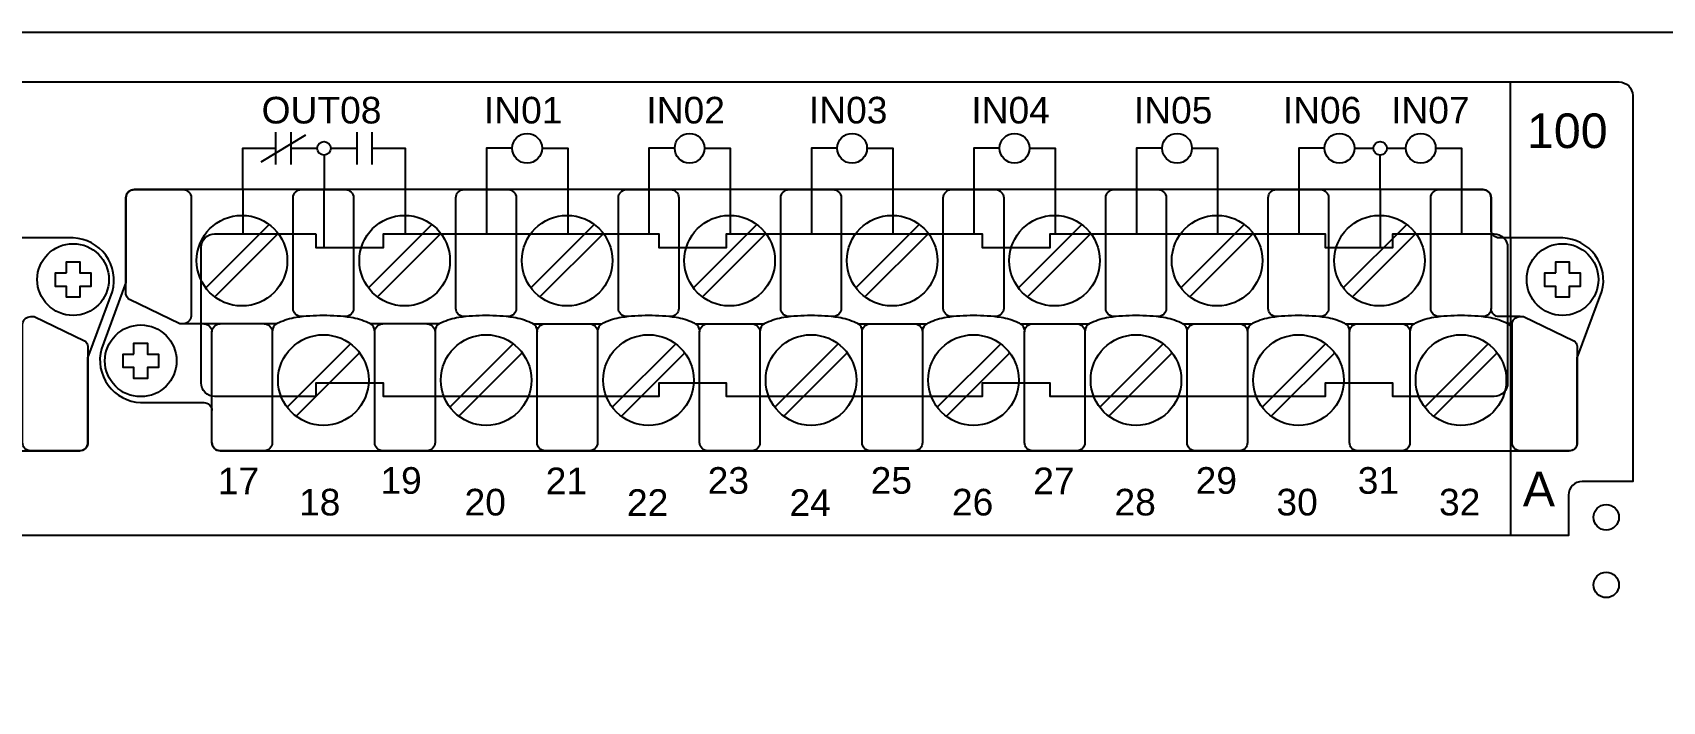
# Model space of a CAD drawing. Extents: x 3 to 47, y 1 to 34.
# Drawn here: x 32.47 to 38.49, y 17.03 to 19.5 of the extents above; entities that cross this region are included whole.
import ezdxf

# ---------------------------------------------------------------- set-up
doc = ezdxf.new("R2010")
doc.units = 0
doc.header["$MEASUREMENT"] = 0
for name, color, linetype in [('2_1__X__NONE', 7, 'CONTINUOUS'), ('2_2__8___7__12_VDC_INPUTS_', 7, 'CONTINUOUS'), ('2_3__A___2__125_VDC____5__', 7, 'CONTINUOUS'), ('2_4__B___2__48_VDC____5__1', 7, 'CONTINUOUS'), ('2_5__C___2__220_VDC____5__', 7, 'CONTINUOUS'), ('5_0____DWG', 7, 'CONTINUOUS')]:
    doc.layers.add(name, color=color, linetype=linetype)
doc.styles.add('ARIAL', font='arial.ttf')

msp = doc.modelspace()

# ---------------------------------------------------------------- linework, layer by layer
at = {"layer": '2_1__X__NONE'}
for points in [[(33.2499, 18.9199), (33.2499, 18.7565)], [(33.5499, 18.9199), (33.5498, 18.7063)], [(33.8499, 18.9199), (33.8499, 18.7565)], [(34.1499, 18.9199), (34.1499, 18.7565)], [(34.4499, 18.9199), (34.4499, 18.7565)], [(34.7499, 18.9199), (34.7499, 18.7565)], [(35.0499, 18.9199), (35.0499, 18.7565)], [(35.3499, 18.9199), (35.3499, 18.7565)], [(35.6499, 18.9199), (35.6499, 18.7565)], [(35.9499, 18.9199), (35.9499, 18.7565)], [(36.2499, 18.9199), (36.2499, 18.7565)], [(36.5499, 18.9199), (36.5499, 18.7565)], [(36.8499, 18.9199), (36.8499, 18.7565)], [(37.1499, 18.9199), (37.1499, 18.7565)], [(37.4499, 18.9199), (37.4499, 18.7062)], [(37.7499, 18.9199), (37.7499, 18.7565)], [(37.9312, 18.7419), (37.9312, 17.9559)]]:
    msp.add_lwpolyline(points, dxfattribs=at)
msp.add_lwpolyline([(33.5203, 18.7563), (33.5203, 18.7063), (33.7703, 18.7063), (33.7703, 18.7565), (34.7859, 18.7565), (34.7859, 18.7061), (35.0361, 18.7061), (35.0361, 18.7565), (35.9807, 18.7565), (35.9807, 18.7061), (36.2309, 18.7061), (36.2309, 18.7563), (37.2465, 18.7565), (37.2465, 18.7062), (37.4965, 18.7062), (37.4967, 18.7565), (37.8707, 18.7565, -0.414214), (37.9207, 18.7065), (37.9207, 18.2063, -0.414214), (37.8707, 18.1563), (37.4965, 18.1563), (37.4965, 18.206), (37.2465, 18.206), (37.2465, 18.1563), (36.2309, 18.1563), (36.2309, 18.2059), (35.9807, 18.2059), (35.9807, 18.1563), (35.0361, 18.1563), (35.0361, 18.206), (34.7859, 18.206), (34.7859, 18.1563), (33.7703, 18.1563), (33.7703, 18.206), (33.5203, 18.206), (33.5203, 18.1563), (33.1461, 18.1563, -0.414267), (33.0961, 18.2064), (33.0962, 18.7065, -0.414276), (33.1462, 18.7565)], format="xyb", close=True, dxfattribs=at)
at = {"layer": '2_2__8___7__12_VDC_INPUTS_'}
for points in [[(27.6362, 17.9859, 0.414213), (27.6662, 17.9559), (32.648, 17.9559, 0.414214), (32.678, 17.9859), (32.678, 18.2989), (32.7689, 18.5437, 0.480048), (32.6239, 18.7419), (32.3897, 18.7419, -0.414214), (32.3597, 18.7719), (32.3597, 18.89, 0.414212), (32.3297, 18.92), (32.3297, 18.9201), (27.3486, 18.9201, 0.414215), (27.3186, 18.8901), (27.3187, 18.5772), (27.2278, 18.3324, 0.47859), (27.3728, 18.1339), (27.6062, 18.1339, -0.414214), (27.6362, 18.1039)], [(33.1363, 17.9859, 0.414213), (33.1663, 17.9559), (38.1481, 17.9559, 0.414214), (38.1781, 17.9859), (38.1781, 18.2989), (38.269, 18.5437, 0.480048), (38.124, 18.7419), (37.8898, 18.7419, -0.414214), (37.8598, 18.7719), (37.8598, 18.89, 0.414212), (37.8298, 18.92), (37.8298, 18.9201), (32.8487, 18.9201, 0.414215), (32.8187, 18.8901), (32.8188, 18.5772), (32.7279, 18.3324, 0.47859), (32.8729, 18.1339), (33.1063, 18.1339, -0.414214), (33.1363, 18.1039)], [(33.3757, 18.4247), (33.0175, 18.4247), (32.8316, 18.5144, -0.241986), (32.8188, 18.5343), (32.8187, 18.8901, -0.422157), (32.8454, 18.9199), (33.0297, 18.9201, -0.414214), (33.0597, 18.8901), (33.0597, 18.453, -0.390527), (33.0297, 18.4247)], [(33.474, 18.4513), (33.4661, 18.4513, -0.414214), (33.4361, 18.4813), (33.4361, 18.8901, -0.414214), (33.4661, 18.9201), (33.629, 18.9201, -0.414214), (33.659, 18.8901), (33.659, 18.4813, -0.414214), (33.629, 18.4513), (33.6222, 18.4513)], [(34.0748, 18.4513), (34.0669, 18.4513, -0.414214), (34.0369, 18.4813), (34.0369, 18.8901, -0.414214), (34.0669, 18.9201), (34.2298, 18.9201, -0.414214), (34.2598, 18.8901), (34.2598, 18.4813, -0.414214), (34.2298, 18.4513), (34.2229, 18.4513)], [(34.6748, 18.4513), (34.6669, 18.4513, -0.414214), (34.6369, 18.4813), (34.6369, 18.8901, -0.414214), (34.6669, 18.9201), (34.8298, 18.9201, -0.414214), (34.8598, 18.8901), (34.8598, 18.4813, -0.414214), (34.8298, 18.4513), (34.8229, 18.4513)], [(35.2748, 18.4513), (35.2669, 18.4513, -0.414214), (35.2369, 18.4813), (35.2369, 18.8901, -0.414214), (35.2669, 18.9201), (35.4298, 18.9201, -0.414214), (35.4598, 18.8901), (35.4598, 18.4813, -0.414214), (35.4298, 18.4513), (35.4229, 18.4513)], [(35.8748, 18.4513), (35.8669, 18.4513, -0.414214), (35.8369, 18.4813), (35.8369, 18.8901, -0.414214), (35.8669, 18.9201), (36.0298, 18.9201, -0.414214), (36.0598, 18.8901), (36.0598, 18.4813, -0.414214), (36.0298, 18.4513), (36.023, 18.4513)], [(36.4748, 18.4513), (36.4669, 18.4513, -0.414214), (36.4369, 18.4813), (36.4369, 18.8901, -0.414214), (36.4669, 18.9201), (36.6298, 18.9201, -0.414214), (36.6598, 18.8901), (36.6598, 18.4813, -0.414214), (36.6298, 18.4513), (36.623, 18.4513)], [(37.0748, 18.4513), (37.0669, 18.4513, -0.414214), (37.0369, 18.4813), (37.0369, 18.8901, -0.414214), (37.0669, 18.9201), (37.2298, 18.9201, -0.414214), (37.2598, 18.8901), (37.2598, 18.4813, -0.414214), (37.2298, 18.4513), (37.223, 18.4513)], [(37.6748, 18.4513), (37.6669, 18.4513, -0.414214), (37.6369, 18.4813), (37.6369, 18.8901, -0.414214), (37.6669, 18.9201), (37.8298, 18.9201, -0.414214), (37.8598, 18.8901), (37.8598, 18.4813, -0.414214), (37.8298, 18.4513), (37.823, 18.4513)], [(37.9671, 18.4512), (37.8898, 18.4511, -0.414214), (37.8598, 18.4811)], [(33.1063, 18.4247, -0.414214), (33.1363, 18.3947)], [(33.3291, 18.4247, -0.414214), (33.3591, 18.3947), (33.3591, 17.9859, -0.414214), (33.3291, 17.9559), (33.1663, 17.9559, -0.414214), (33.1363, 17.9859), (33.1363, 18.3947, -0.414214), (33.1663, 18.4247)], [(33.7371, 18.3947, 0.191033), (33.7285, 18.4185, 0.081668), (33.7129, 18.4287, 0.0591), (33.6492, 18.4481, 0.034646), (33.5477, 18.4551, 0.03436), (33.447, 18.4481, 0.0591), (33.3833, 18.4287, 0.081668), (33.3677, 18.4185, 0.191033), (33.3591, 18.3947)], [(33.9299, 18.4247, -0.414214), (33.9599, 18.3947), (33.9599, 17.9859, -0.414214), (33.9299, 17.9559), (33.7671, 17.9559, -0.414214), (33.7371, 17.9859), (33.7371, 18.3947, -0.414214), (33.7671, 18.4247)], [(34.3378, 18.3947, 0.191033), (34.3293, 18.4185, 0.081668), (34.3137, 18.4287, 0.0591), (34.25, 18.4481, 0.034646), (34.1485, 18.4551, 0.03436), (34.0478, 18.4481, 0.0591), (33.984, 18.4287, 0.081668), (33.9684, 18.4185, 0.191033), (33.9599, 18.3947)], [(34.5299, 18.4247, -0.414214), (34.5599, 18.3947), (34.5599, 17.9859, -0.414214), (34.5299, 17.9559), (34.3671, 17.9559, -0.414214), (34.3371, 17.9859), (34.3371, 18.3947, -0.414214), (34.3671, 18.4247)], [(34.9378, 18.3947, 0.191033), (34.9293, 18.4185, 0.081668), (34.9137, 18.4287, 0.0591), (34.85, 18.4481, 0.034646), (34.7485, 18.4551, 0.03436), (34.6478, 18.4481, 0.0591), (34.5841, 18.4287, 0.081668), (34.5684, 18.4185, 0.191033), (34.5599, 18.3947)], [(35.1299, 18.4247, -0.414214), (35.1599, 18.3947), (35.1599, 17.9859, -0.414214), (35.1299, 17.9559), (34.9671, 17.9559, -0.414214), (34.9371, 17.9859), (34.9371, 18.3947, -0.414214), (34.9671, 18.4247)], [(35.5378, 18.3947, 0.191033), (35.5293, 18.4185, 0.081668), (35.5137, 18.4287, 0.0591), (35.45, 18.4481, 0.034646), (35.3485, 18.4551, 0.03436), (35.2478, 18.4481, 0.0591), (35.1841, 18.4287, 0.081668), (35.1684, 18.4185, 0.191033), (35.1599, 18.3947)], [(35.7299, 18.4247, -0.414214), (35.7599, 18.3947), (35.7599, 17.9859, -0.414214), (35.7299, 17.9559), (35.5671, 17.9559, -0.414214), (35.5371, 17.9859), (35.5371, 18.3947, -0.414214), (35.5671, 18.4247)], [(36.1378, 18.3947, 0.191033), (36.1293, 18.4185, 0.081668), (36.1137, 18.4287, 0.0591), (36.05, 18.4481, 0.034646), (35.9485, 18.4551, 0.03436), (35.8478, 18.4481, 0.0591), (35.7841, 18.4287, 0.081668), (35.7684, 18.4185, 0.191033), (35.7599, 18.3947)], [(36.3299, 18.4247, -0.414214), (36.3599, 18.3947), (36.3599, 17.9859, -0.414214), (36.3299, 17.9559), (36.1671, 17.9559, -0.414214), (36.1371, 17.9859), (36.1371, 18.3947, -0.414214), (36.1671, 18.4247)], [(36.7378, 18.3947, 0.191033), (36.7293, 18.4185, 0.081668), (36.7137, 18.4287, 0.0591), (36.65, 18.4481, 0.034646), (36.5485, 18.4551, 0.03436), (36.4478, 18.4481, 0.0591), (36.3841, 18.4287, 0.081668), (36.3684, 18.4185, 0.191033), (36.3599, 18.3947)], [(36.9299, 18.4247, -0.414214), (36.9599, 18.3947), (36.9599, 17.9859, -0.414214), (36.9299, 17.9559), (36.7671, 17.9559, -0.414214), (36.7371, 17.9859), (36.7371, 18.3947, -0.414214), (36.7671, 18.4247)], [(37.3378, 18.3947, 0.191033), (37.3293, 18.4185, 0.081668), (37.3137, 18.4287, 0.0591), (37.25, 18.4481, 0.034646), (37.1485, 18.4551, 0.03436), (37.0478, 18.4481, 0.0591), (36.9841, 18.4287, 0.081668), (36.9684, 18.4185, 0.191033), (36.9599, 18.3947)], [(37.5299, 18.4247, -0.414214), (37.5599, 18.3947), (37.5599, 17.9859, -0.414214), (37.5299, 17.9559), (37.3671, 17.9559, -0.414214), (37.3371, 17.9859), (37.3371, 18.3947, -0.414214), (37.3671, 18.4247)], [(37.9371, 18.4031, 0.127742), (37.9293, 18.4185, 0.081668), (37.9137, 18.4287, 0.0591), (37.85, 18.4481, 0.034646), (37.7485, 18.4551, 0.03436), (37.6478, 18.4481, 0.0591), (37.5841, 18.4287, 0.081668), (37.5685, 18.4185, 0.191033), (37.5599, 18.3947)]]:
    msp.add_lwpolyline(points, format="xyb", dxfattribs=at)
for points in [[(33.3474, 18.7917), (33.1132, 18.5575)], [(33.9482, 18.7917), (33.714, 18.5575)], [(34.5482, 18.7917), (34.314, 18.5575)], [(35.1482, 18.7917), (34.914, 18.5575)], [(35.7482, 18.7917), (35.514, 18.5575)], [(36.3482, 18.7917), (36.114, 18.5575)], [(36.9482, 18.7917), (36.714, 18.5575)], [(37.5482, 18.7917), (37.314, 18.5575)], [(33.3808, 18.7583), (33.1467, 18.5241)], [(33.9816, 18.7583), (33.7474, 18.5241)], [(34.5816, 18.7583), (34.3474, 18.5241)], [(35.1816, 18.7583), (34.9474, 18.5241)], [(35.7816, 18.7583), (35.5474, 18.5241)], [(36.3816, 18.7583), (36.1475, 18.5241)], [(36.9816, 18.7583), (36.7475, 18.5241)], [(37.5816, 18.7583), (37.3475, 18.5241)], [(33.9764, 18.4247), (33.7205, 18.4247)], [(34.3213, 18.4247), (34.5764, 18.4247)], [(34.9213, 18.4247), (35.1764, 18.4247)], [(35.5213, 18.4247), (35.7764, 18.4247)], [(36.1213, 18.4247), (36.3764, 18.4247)], [(36.7213, 18.4247), (36.9765, 18.4247)], [(37.3213, 18.4247), (37.5765, 18.4247)], [(37.9374, 18.4253), (37.9203, 18.4253)], [(33.6481, 18.3507), (33.4139, 18.1165)], [(33.6815, 18.3173), (33.4473, 18.0831)], [(34.2488, 18.3507), (34.0147, 18.1165)], [(34.2822, 18.3173), (34.0481, 18.0831)], [(34.8488, 18.3507), (34.6147, 18.1165)], [(34.8823, 18.3173), (34.6481, 18.0831)], [(35.4488, 18.3507), (35.2147, 18.1165)], [(35.4823, 18.3173), (35.2481, 18.0831)], [(36.0488, 18.3507), (35.8147, 18.1165)], [(36.0823, 18.3173), (35.8481, 18.0831)], [(36.6488, 18.3507), (36.4147, 18.1165)], [(36.6823, 18.3173), (36.4481, 18.0831)], [(37.2488, 18.3507), (37.0147, 18.1165)], [(37.2823, 18.3173), (37.0481, 18.0831)], [(37.8489, 18.3507), (37.6147, 18.1165)], [(37.8823, 18.3173), (37.6481, 18.0831)]]:
    msp.add_lwpolyline(points, dxfattribs=at)
for points in [[(32.5985, 18.6129), (32.5985, 18.6532), (32.6484, 18.6532), (32.6484, 18.6129), (32.6886, 18.6129), (32.6886, 18.563), (32.6484, 18.563), (32.6484, 18.523), (32.5985, 18.523), (32.5985, 18.563), (32.5583, 18.563), (32.5583, 18.6129)], [(38.0986, 18.6129), (38.0986, 18.6532), (38.1485, 18.6532), (38.1485, 18.6129), (38.1887, 18.6129), (38.1887, 18.563), (38.1485, 18.563), (38.1485, 18.523), (38.0986, 18.523), (38.0986, 18.563), (38.0584, 18.563), (38.0584, 18.6129)], [(32.8483, 18.3128), (32.8483, 18.3531), (32.8983, 18.3531), (32.8983, 18.3128), (32.9384, 18.3128), (32.9384, 18.2629), (32.8983, 18.2629), (32.8983, 18.2229), (32.8483, 18.2229), (32.8483, 18.2629), (32.8082, 18.2629), (32.8082, 18.3128)]]:
    msp.add_lwpolyline(points, close=True, dxfattribs=at)
for points in [[(32.6514, 17.956), (32.467, 17.9558, -0.414214), (32.437, 17.9858), (32.437, 18.4229, -0.390527), (32.467, 18.4512), (32.4793, 18.4512), (32.6652, 18.3615, -0.241514), (32.678, 18.3415), (32.678, 17.9858, -0.422157)], [(38.1515, 17.956), (37.9671, 17.9558, -0.414214), (37.9371, 17.9858), (37.9371, 18.4229, -0.390527), (37.9671, 18.4512), (37.9794, 18.4512), (38.1653, 18.3615, -0.241514), (38.1781, 18.3415), (38.1781, 17.9858, -0.422157)]]:
    msp.add_lwpolyline(points, format="xyb", close=True, dxfattribs=at)
for centre, radius in [((33.247, 18.6579), 0.1673), ((33.8478, 18.6579), 0.1673), ((34.4478, 18.6579), 0.1673), ((35.0478, 18.6579), 0.1673), ((35.6478, 18.6579), 0.1673), ((36.2478, 18.6579), 0.1673), ((36.8478, 18.6579), 0.1673), ((37.4478, 18.6579), 0.1673), ((32.6234, 18.5881), 0.1324), ((38.1235, 18.5881), 0.1324), ((32.8733, 18.288), 0.1324), ((33.5477, 18.2169), 0.1673), ((34.1485, 18.2169), 0.1673), ((34.7485, 18.2169), 0.1673), ((35.3485, 18.2169), 0.1673), ((35.9485, 18.2169), 0.1673), ((36.5485, 18.2169), 0.1673), ((37.1485, 18.2169), 0.1673), ((37.7485, 18.2169), 0.1673)]:
    msp.add_circle(centre, radius, dxfattribs=at)
at = {"layer": '2_3__A___2__125_VDC____5__'}
for points in [[(27.6362, 17.9859, 0.414213), (27.6662, 17.9559), (32.648, 17.9559, 0.414214), (32.678, 17.9859), (32.678, 18.2989), (32.7689, 18.5437, 0.480048), (32.6239, 18.7419), (32.3897, 18.7419, -0.414214), (32.3597, 18.7719), (32.3597, 18.89, 0.414212), (32.3297, 18.92), (32.3297, 18.9201), (27.3486, 18.9201, 0.414215), (27.3186, 18.8901), (27.3187, 18.5772), (27.2278, 18.3324, 0.47859), (27.3728, 18.1339), (27.6062, 18.1339, -0.414214), (27.6362, 18.1039)], [(33.1363, 17.9859, 0.414213), (33.1663, 17.9559), (38.1481, 17.9559, 0.414214), (38.1781, 17.9859), (38.1781, 18.2989), (38.269, 18.5437, 0.480048), (38.124, 18.7419), (37.8898, 18.7419, -0.414214), (37.8598, 18.7719), (37.8598, 18.89, 0.414212), (37.8298, 18.92), (37.8298, 18.9201), (32.8487, 18.9201, 0.414215), (32.8187, 18.8901), (32.8188, 18.5772), (32.7279, 18.3324, 0.47859), (32.8729, 18.1339), (33.1063, 18.1339, -0.414214), (33.1363, 18.1039)], [(33.3757, 18.4247), (33.0175, 18.4247), (32.8316, 18.5144, -0.241986), (32.8188, 18.5343), (32.8187, 18.8901, -0.422157), (32.8454, 18.9199), (33.0297, 18.9201, -0.414214), (33.0597, 18.8901), (33.0597, 18.453, -0.390527), (33.0297, 18.4247)], [(33.474, 18.4513), (33.4661, 18.4513, -0.414214), (33.4361, 18.4813), (33.4361, 18.8901, -0.414214), (33.4661, 18.9201), (33.629, 18.9201, -0.414214), (33.659, 18.8901), (33.659, 18.4813, -0.414214), (33.629, 18.4513), (33.6222, 18.4513)], [(34.0748, 18.4513), (34.0669, 18.4513, -0.414214), (34.0369, 18.4813), (34.0369, 18.8901, -0.414214), (34.0669, 18.9201), (34.2298, 18.9201, -0.414214), (34.2598, 18.8901), (34.2598, 18.4813, -0.414214), (34.2298, 18.4513), (34.2229, 18.4513)], [(34.6748, 18.4513), (34.6669, 18.4513, -0.414214), (34.6369, 18.4813), (34.6369, 18.8901, -0.414214), (34.6669, 18.9201), (34.8298, 18.9201, -0.414214), (34.8598, 18.8901), (34.8598, 18.4813, -0.414214), (34.8298, 18.4513), (34.8229, 18.4513)], [(35.2748, 18.4513), (35.2669, 18.4513, -0.414214), (35.2369, 18.4813), (35.2369, 18.8901, -0.414214), (35.2669, 18.9201), (35.4298, 18.9201, -0.414214), (35.4598, 18.8901), (35.4598, 18.4813, -0.414214), (35.4298, 18.4513), (35.4229, 18.4513)], [(35.8748, 18.4513), (35.8669, 18.4513, -0.414214), (35.8369, 18.4813), (35.8369, 18.8901, -0.414214), (35.8669, 18.9201), (36.0298, 18.9201, -0.414214), (36.0598, 18.8901), (36.0598, 18.4813, -0.414214), (36.0298, 18.4513), (36.023, 18.4513)], [(36.4748, 18.4513), (36.4669, 18.4513, -0.414214), (36.4369, 18.4813), (36.4369, 18.8901, -0.414214), (36.4669, 18.9201), (36.6298, 18.9201, -0.414214), (36.6598, 18.8901), (36.6598, 18.4813, -0.414214), (36.6298, 18.4513), (36.623, 18.4513)], [(37.0748, 18.4513), (37.0669, 18.4513, -0.414214), (37.0369, 18.4813), (37.0369, 18.8901, -0.414214), (37.0669, 18.9201), (37.2298, 18.9201, -0.414214), (37.2598, 18.8901), (37.2598, 18.4813, -0.414214), (37.2298, 18.4513), (37.223, 18.4513)], [(37.6748, 18.4513), (37.6669, 18.4513, -0.414214), (37.6369, 18.4813), (37.6369, 18.8901, -0.414214), (37.6669, 18.9201), (37.8298, 18.9201, -0.414214), (37.8598, 18.8901), (37.8598, 18.4813, -0.414214), (37.8298, 18.4513), (37.823, 18.4513)], [(37.9671, 18.4512), (37.8898, 18.4511, -0.414214), (37.8598, 18.4811)], [(33.1063, 18.4247, -0.414214), (33.1363, 18.3947)], [(33.3291, 18.4247, -0.414214), (33.3591, 18.3947), (33.3591, 17.9859, -0.414214), (33.3291, 17.9559), (33.1663, 17.9559, -0.414214), (33.1363, 17.9859), (33.1363, 18.3947, -0.414214), (33.1663, 18.4247)], [(33.7371, 18.3947, 0.191033), (33.7285, 18.4185, 0.081668), (33.7129, 18.4287, 0.0591), (33.6492, 18.4481, 0.034646), (33.5477, 18.4551, 0.03436), (33.447, 18.4481, 0.0591), (33.3833, 18.4287, 0.081668), (33.3677, 18.4185, 0.191033), (33.3591, 18.3947)], [(33.9299, 18.4247, -0.414214), (33.9599, 18.3947), (33.9599, 17.9859, -0.414214), (33.9299, 17.9559), (33.7671, 17.9559, -0.414214), (33.7371, 17.9859), (33.7371, 18.3947, -0.414214), (33.7671, 18.4247)], [(34.3378, 18.3947, 0.191033), (34.3293, 18.4185, 0.081668), (34.3137, 18.4287, 0.0591), (34.25, 18.4481, 0.034646), (34.1485, 18.4551, 0.03436), (34.0478, 18.4481, 0.0591), (33.984, 18.4287, 0.081668), (33.9684, 18.4185, 0.191033), (33.9599, 18.3947)], [(34.5299, 18.4247, -0.414214), (34.5599, 18.3947), (34.5599, 17.9859, -0.414214), (34.5299, 17.9559), (34.3671, 17.9559, -0.414214), (34.3371, 17.9859), (34.3371, 18.3947, -0.414214), (34.3671, 18.4247)], [(34.9378, 18.3947, 0.191033), (34.9293, 18.4185, 0.081668), (34.9137, 18.4287, 0.0591), (34.85, 18.4481, 0.034646), (34.7485, 18.4551, 0.03436), (34.6478, 18.4481, 0.0591), (34.5841, 18.4287, 0.081668), (34.5684, 18.4185, 0.191033), (34.5599, 18.3947)], [(35.1299, 18.4247, -0.414214), (35.1599, 18.3947), (35.1599, 17.9859, -0.414214), (35.1299, 17.9559), (34.9671, 17.9559, -0.414214), (34.9371, 17.9859), (34.9371, 18.3947, -0.414214), (34.9671, 18.4247)], [(35.5378, 18.3947, 0.191033), (35.5293, 18.4185, 0.081668), (35.5137, 18.4287, 0.0591), (35.45, 18.4481, 0.034646), (35.3485, 18.4551, 0.03436), (35.2478, 18.4481, 0.0591), (35.1841, 18.4287, 0.081668), (35.1684, 18.4185, 0.191033), (35.1599, 18.3947)], [(35.7299, 18.4247, -0.414214), (35.7599, 18.3947), (35.7599, 17.9859, -0.414214), (35.7299, 17.9559), (35.5671, 17.9559, -0.414214), (35.5371, 17.9859), (35.5371, 18.3947, -0.414214), (35.5671, 18.4247)], [(36.1378, 18.3947, 0.191033), (36.1293, 18.4185, 0.081668), (36.1137, 18.4287, 0.0591), (36.05, 18.4481, 0.034646), (35.9485, 18.4551, 0.03436), (35.8478, 18.4481, 0.0591), (35.7841, 18.4287, 0.081668), (35.7684, 18.4185, 0.191033), (35.7599, 18.3947)], [(36.3299, 18.4247, -0.414214), (36.3599, 18.3947), (36.3599, 17.9859, -0.414214), (36.3299, 17.9559), (36.1671, 17.9559, -0.414214), (36.1371, 17.9859), (36.1371, 18.3947, -0.414214), (36.1671, 18.4247)], [(36.7378, 18.3947, 0.191033), (36.7293, 18.4185, 0.081668), (36.7137, 18.4287, 0.0591), (36.65, 18.4481, 0.034646), (36.5485, 18.4551, 0.03436), (36.4478, 18.4481, 0.0591), (36.3841, 18.4287, 0.081668), (36.3684, 18.4185, 0.191033), (36.3599, 18.3947)], [(36.9299, 18.4247, -0.414214), (36.9599, 18.3947), (36.9599, 17.9859, -0.414214), (36.9299, 17.9559), (36.7671, 17.9559, -0.414214), (36.7371, 17.9859), (36.7371, 18.3947, -0.414214), (36.7671, 18.4247)], [(37.3378, 18.3947, 0.191033), (37.3293, 18.4185, 0.081668), (37.3137, 18.4287, 0.0591), (37.25, 18.4481, 0.034646), (37.1485, 18.4551, 0.03436), (37.0478, 18.4481, 0.0591), (36.9841, 18.4287, 0.081668), (36.9684, 18.4185, 0.191033), (36.9599, 18.3947)], [(37.5299, 18.4247, -0.414214), (37.5599, 18.3947), (37.5599, 17.9859, -0.414214), (37.5299, 17.9559), (37.3671, 17.9559, -0.414214), (37.3371, 17.9859), (37.3371, 18.3947, -0.414214), (37.3671, 18.4247)], [(37.9371, 18.4031, 0.127742), (37.9293, 18.4185, 0.081668), (37.9137, 18.4287, 0.0591), (37.85, 18.4481, 0.034646), (37.7485, 18.4551, 0.03436), (37.6478, 18.4481, 0.0591), (37.5841, 18.4287, 0.081668), (37.5685, 18.4185, 0.191033), (37.5599, 18.3947)]]:
    msp.add_lwpolyline(points, format="xyb", dxfattribs=at)
for points in [[(33.3474, 18.7917), (33.1132, 18.5575)], [(33.9482, 18.7917), (33.714, 18.5575)], [(34.5482, 18.7917), (34.314, 18.5575)], [(35.1482, 18.7917), (34.914, 18.5575)], [(35.7482, 18.7917), (35.514, 18.5575)], [(36.3482, 18.7917), (36.114, 18.5575)], [(36.9482, 18.7917), (36.714, 18.5575)], [(37.5482, 18.7917), (37.314, 18.5575)], [(33.3808, 18.7583), (33.1467, 18.5241)], [(33.9816, 18.7583), (33.7474, 18.5241)], [(34.5816, 18.7583), (34.3474, 18.5241)], [(35.1816, 18.7583), (34.9474, 18.5241)], [(35.7816, 18.7583), (35.5474, 18.5241)], [(36.3816, 18.7583), (36.1475, 18.5241)], [(36.9816, 18.7583), (36.7475, 18.5241)], [(37.5816, 18.7583), (37.3475, 18.5241)], [(33.9764, 18.4247), (33.7205, 18.4247)], [(34.3213, 18.4247), (34.5764, 18.4247)], [(34.9213, 18.4247), (35.1764, 18.4247)], [(35.5213, 18.4247), (35.7764, 18.4247)], [(36.1213, 18.4247), (36.3764, 18.4247)], [(36.7213, 18.4247), (36.9765, 18.4247)], [(37.3213, 18.4247), (37.5765, 18.4247)], [(37.9374, 18.4253), (37.9203, 18.4253)], [(33.6481, 18.3507), (33.4139, 18.1165)], [(33.6815, 18.3173), (33.4473, 18.0831)], [(34.2488, 18.3507), (34.0147, 18.1165)], [(34.2822, 18.3173), (34.0481, 18.0831)], [(34.8488, 18.3507), (34.6147, 18.1165)], [(34.8823, 18.3173), (34.6481, 18.0831)], [(35.4488, 18.3507), (35.2147, 18.1165)], [(35.4823, 18.3173), (35.2481, 18.0831)], [(36.0488, 18.3507), (35.8147, 18.1165)], [(36.0823, 18.3173), (35.8481, 18.0831)], [(36.6488, 18.3507), (36.4147, 18.1165)], [(36.6823, 18.3173), (36.4481, 18.0831)], [(37.2488, 18.3507), (37.0147, 18.1165)], [(37.2823, 18.3173), (37.0481, 18.0831)], [(37.8489, 18.3507), (37.6147, 18.1165)], [(37.8823, 18.3173), (37.6481, 18.0831)]]:
    msp.add_lwpolyline(points, dxfattribs=at)
for points in [[(32.5985, 18.6129), (32.5985, 18.6532), (32.6484, 18.6532), (32.6484, 18.6129), (32.6886, 18.6129), (32.6886, 18.563), (32.6484, 18.563), (32.6484, 18.523), (32.5985, 18.523), (32.5985, 18.563), (32.5583, 18.563), (32.5583, 18.6129)], [(38.0986, 18.6129), (38.0986, 18.6532), (38.1485, 18.6532), (38.1485, 18.6129), (38.1887, 18.6129), (38.1887, 18.563), (38.1485, 18.563), (38.1485, 18.523), (38.0986, 18.523), (38.0986, 18.563), (38.0584, 18.563), (38.0584, 18.6129)], [(32.8483, 18.3128), (32.8483, 18.3531), (32.8983, 18.3531), (32.8983, 18.3128), (32.9384, 18.3128), (32.9384, 18.2629), (32.8983, 18.2629), (32.8983, 18.2229), (32.8483, 18.2229), (32.8483, 18.2629), (32.8082, 18.2629), (32.8082, 18.3128)]]:
    msp.add_lwpolyline(points, close=True, dxfattribs=at)
for points in [[(32.6514, 17.956), (32.467, 17.9558, -0.414214), (32.437, 17.9858), (32.437, 18.4229, -0.390527), (32.467, 18.4512), (32.4793, 18.4512), (32.6652, 18.3615, -0.241514), (32.678, 18.3415), (32.678, 17.9858, -0.422157)], [(38.1515, 17.956), (37.9671, 17.9558, -0.414214), (37.9371, 17.9858), (37.9371, 18.4229, -0.390527), (37.9671, 18.4512), (37.9794, 18.4512), (38.1653, 18.3615, -0.241514), (38.1781, 18.3415), (38.1781, 17.9858, -0.422157)]]:
    msp.add_lwpolyline(points, format="xyb", close=True, dxfattribs=at)
for centre, radius in [((33.247, 18.6579), 0.1673), ((33.8478, 18.6579), 0.1673), ((34.4478, 18.6579), 0.1673), ((35.0478, 18.6579), 0.1673), ((35.6478, 18.6579), 0.1673), ((36.2478, 18.6579), 0.1673), ((36.8478, 18.6579), 0.1673), ((37.4478, 18.6579), 0.1673), ((32.6234, 18.5881), 0.1324), ((38.1235, 18.5881), 0.1324), ((32.8733, 18.288), 0.1324), ((33.5477, 18.2169), 0.1673), ((34.1485, 18.2169), 0.1673), ((34.7485, 18.2169), 0.1673), ((35.3485, 18.2169), 0.1673), ((35.9485, 18.2169), 0.1673), ((36.5485, 18.2169), 0.1673), ((37.1485, 18.2169), 0.1673), ((37.7485, 18.2169), 0.1673)]:
    msp.add_circle(centre, radius, dxfattribs=at)
at = {"layer": '2_4__B___2__48_VDC____5__1'}
for points in [[(27.6362, 17.9859, 0.414213), (27.6662, 17.9559), (32.648, 17.9559, 0.414214), (32.678, 17.9859), (32.678, 18.2989), (32.7689, 18.5437, 0.480048), (32.6239, 18.7419), (32.3897, 18.7419, -0.414214), (32.3597, 18.7719), (32.3597, 18.89, 0.414212), (32.3297, 18.92), (32.3297, 18.9201), (27.3486, 18.9201, 0.414215), (27.3186, 18.8901), (27.3187, 18.5772), (27.2278, 18.3324, 0.47859), (27.3728, 18.1339), (27.6062, 18.1339, -0.414214), (27.6362, 18.1039)], [(33.1363, 17.9859, 0.414213), (33.1663, 17.9559), (38.1481, 17.9559, 0.414214), (38.1781, 17.9859), (38.1781, 18.2989), (38.269, 18.5437, 0.480048), (38.124, 18.7419), (37.8898, 18.7419, -0.414214), (37.8598, 18.7719), (37.8598, 18.89, 0.414212), (37.8298, 18.92), (37.8298, 18.9201), (32.8487, 18.9201, 0.414215), (32.8187, 18.8901), (32.8188, 18.5772), (32.7279, 18.3324, 0.47859), (32.8729, 18.1339), (33.1063, 18.1339, -0.414214), (33.1363, 18.1039)], [(33.3757, 18.4247), (33.0175, 18.4247), (32.8316, 18.5144, -0.241986), (32.8188, 18.5343), (32.8187, 18.8901, -0.422157), (32.8454, 18.9199), (33.0297, 18.9201, -0.414214), (33.0597, 18.8901), (33.0597, 18.453, -0.390527), (33.0297, 18.4247)], [(33.474, 18.4513), (33.4661, 18.4513, -0.414214), (33.4361, 18.4813), (33.4361, 18.8901, -0.414214), (33.4661, 18.9201), (33.629, 18.9201, -0.414214), (33.659, 18.8901), (33.659, 18.4813, -0.414214), (33.629, 18.4513), (33.6222, 18.4513)], [(34.0748, 18.4513), (34.0669, 18.4513, -0.414214), (34.0369, 18.4813), (34.0369, 18.8901, -0.414214), (34.0669, 18.9201), (34.2298, 18.9201, -0.414214), (34.2598, 18.8901), (34.2598, 18.4813, -0.414214), (34.2298, 18.4513), (34.2229, 18.4513)], [(34.6748, 18.4513), (34.6669, 18.4513, -0.414214), (34.6369, 18.4813), (34.6369, 18.8901, -0.414214), (34.6669, 18.9201), (34.8298, 18.9201, -0.414214), (34.8598, 18.8901), (34.8598, 18.4813, -0.414214), (34.8298, 18.4513), (34.8229, 18.4513)], [(35.2748, 18.4513), (35.2669, 18.4513, -0.414214), (35.2369, 18.4813), (35.2369, 18.8901, -0.414214), (35.2669, 18.9201), (35.4298, 18.9201, -0.414214), (35.4598, 18.8901), (35.4598, 18.4813, -0.414214), (35.4298, 18.4513), (35.4229, 18.4513)], [(35.8748, 18.4513), (35.8669, 18.4513, -0.414214), (35.8369, 18.4813), (35.8369, 18.8901, -0.414214), (35.8669, 18.9201), (36.0298, 18.9201, -0.414214), (36.0598, 18.8901), (36.0598, 18.4813, -0.414214), (36.0298, 18.4513), (36.023, 18.4513)], [(36.4748, 18.4513), (36.4669, 18.4513, -0.414214), (36.4369, 18.4813), (36.4369, 18.8901, -0.414214), (36.4669, 18.9201), (36.6298, 18.9201, -0.414214), (36.6598, 18.8901), (36.6598, 18.4813, -0.414214), (36.6298, 18.4513), (36.623, 18.4513)], [(37.0748, 18.4513), (37.0669, 18.4513, -0.414214), (37.0369, 18.4813), (37.0369, 18.8901, -0.414214), (37.0669, 18.9201), (37.2298, 18.9201, -0.414214), (37.2598, 18.8901), (37.2598, 18.4813, -0.414214), (37.2298, 18.4513), (37.223, 18.4513)], [(37.6748, 18.4513), (37.6669, 18.4513, -0.414214), (37.6369, 18.4813), (37.6369, 18.8901, -0.414214), (37.6669, 18.9201), (37.8298, 18.9201, -0.414214), (37.8598, 18.8901), (37.8598, 18.4813, -0.414214), (37.8298, 18.4513), (37.823, 18.4513)], [(37.9671, 18.4512), (37.8898, 18.4511, -0.414214), (37.8598, 18.4811)], [(33.1063, 18.4247, -0.414214), (33.1363, 18.3947)], [(33.3291, 18.4247, -0.414214), (33.3591, 18.3947), (33.3591, 17.9859, -0.414214), (33.3291, 17.9559), (33.1663, 17.9559, -0.414214), (33.1363, 17.9859), (33.1363, 18.3947, -0.414214), (33.1663, 18.4247)], [(33.7371, 18.3947, 0.191033), (33.7285, 18.4185, 0.081668), (33.7129, 18.4287, 0.0591), (33.6492, 18.4481, 0.034646), (33.5477, 18.4551, 0.03436), (33.447, 18.4481, 0.0591), (33.3833, 18.4287, 0.081668), (33.3677, 18.4185, 0.191033), (33.3591, 18.3947)], [(33.9299, 18.4247, -0.414214), (33.9599, 18.3947), (33.9599, 17.9859, -0.414214), (33.9299, 17.9559), (33.7671, 17.9559, -0.414214), (33.7371, 17.9859), (33.7371, 18.3947, -0.414214), (33.7671, 18.4247)], [(34.3378, 18.3947, 0.191033), (34.3293, 18.4185, 0.081668), (34.3137, 18.4287, 0.0591), (34.25, 18.4481, 0.034646), (34.1485, 18.4551, 0.03436), (34.0478, 18.4481, 0.0591), (33.984, 18.4287, 0.081668), (33.9684, 18.4185, 0.191033), (33.9599, 18.3947)], [(34.5299, 18.4247, -0.414214), (34.5599, 18.3947), (34.5599, 17.9859, -0.414214), (34.5299, 17.9559), (34.3671, 17.9559, -0.414214), (34.3371, 17.9859), (34.3371, 18.3947, -0.414214), (34.3671, 18.4247)], [(34.9378, 18.3947, 0.191033), (34.9293, 18.4185, 0.081668), (34.9137, 18.4287, 0.0591), (34.85, 18.4481, 0.034646), (34.7485, 18.4551, 0.03436), (34.6478, 18.4481, 0.0591), (34.5841, 18.4287, 0.081668), (34.5684, 18.4185, 0.191033), (34.5599, 18.3947)], [(35.1299, 18.4247, -0.414214), (35.1599, 18.3947), (35.1599, 17.9859, -0.414214), (35.1299, 17.9559), (34.9671, 17.9559, -0.414214), (34.9371, 17.9859), (34.9371, 18.3947, -0.414214), (34.9671, 18.4247)], [(35.5378, 18.3947, 0.191033), (35.5293, 18.4185, 0.081668), (35.5137, 18.4287, 0.0591), (35.45, 18.4481, 0.034646), (35.3485, 18.4551, 0.03436), (35.2478, 18.4481, 0.0591), (35.1841, 18.4287, 0.081668), (35.1684, 18.4185, 0.191033), (35.1599, 18.3947)], [(35.7299, 18.4247, -0.414214), (35.7599, 18.3947), (35.7599, 17.9859, -0.414214), (35.7299, 17.9559), (35.5671, 17.9559, -0.414214), (35.5371, 17.9859), (35.5371, 18.3947, -0.414214), (35.5671, 18.4247)], [(36.1378, 18.3947, 0.191033), (36.1293, 18.4185, 0.081668), (36.1137, 18.4287, 0.0591), (36.05, 18.4481, 0.034646), (35.9485, 18.4551, 0.03436), (35.8478, 18.4481, 0.0591), (35.7841, 18.4287, 0.081668), (35.7684, 18.4185, 0.191033), (35.7599, 18.3947)], [(36.3299, 18.4247, -0.414214), (36.3599, 18.3947), (36.3599, 17.9859, -0.414214), (36.3299, 17.9559), (36.1671, 17.9559, -0.414214), (36.1371, 17.9859), (36.1371, 18.3947, -0.414214), (36.1671, 18.4247)], [(36.7378, 18.3947, 0.191033), (36.7293, 18.4185, 0.081668), (36.7137, 18.4287, 0.0591), (36.65, 18.4481, 0.034646), (36.5485, 18.4551, 0.03436), (36.4478, 18.4481, 0.0591), (36.3841, 18.4287, 0.081668), (36.3684, 18.4185, 0.191033), (36.3599, 18.3947)], [(36.9299, 18.4247, -0.414214), (36.9599, 18.3947), (36.9599, 17.9859, -0.414214), (36.9299, 17.9559), (36.7671, 17.9559, -0.414214), (36.7371, 17.9859), (36.7371, 18.3947, -0.414214), (36.7671, 18.4247)], [(37.3378, 18.3947, 0.191033), (37.3293, 18.4185, 0.081668), (37.3137, 18.4287, 0.0591), (37.25, 18.4481, 0.034646), (37.1485, 18.4551, 0.03436), (37.0478, 18.4481, 0.0591), (36.9841, 18.4287, 0.081668), (36.9684, 18.4185, 0.191033), (36.9599, 18.3947)], [(37.5299, 18.4247, -0.414214), (37.5599, 18.3947), (37.5599, 17.9859, -0.414214), (37.5299, 17.9559), (37.3671, 17.9559, -0.414214), (37.3371, 17.9859), (37.3371, 18.3947, -0.414214), (37.3671, 18.4247)], [(37.9371, 18.4031, 0.127742), (37.9293, 18.4185, 0.081668), (37.9137, 18.4287, 0.0591), (37.85, 18.4481, 0.034646), (37.7485, 18.4551, 0.03436), (37.6478, 18.4481, 0.0591), (37.5841, 18.4287, 0.081668), (37.5685, 18.4185, 0.191033), (37.5599, 18.3947)]]:
    msp.add_lwpolyline(points, format="xyb", dxfattribs=at)
for points in [[(33.3474, 18.7917), (33.1132, 18.5575)], [(33.9482, 18.7917), (33.714, 18.5575)], [(34.5482, 18.7917), (34.314, 18.5575)], [(35.1482, 18.7917), (34.914, 18.5575)], [(35.7482, 18.7917), (35.514, 18.5575)], [(36.3482, 18.7917), (36.114, 18.5575)], [(36.9482, 18.7917), (36.714, 18.5575)], [(37.5482, 18.7917), (37.314, 18.5575)], [(33.3808, 18.7583), (33.1467, 18.5241)], [(33.9816, 18.7583), (33.7474, 18.5241)], [(34.5816, 18.7583), (34.3474, 18.5241)], [(35.1816, 18.7583), (34.9474, 18.5241)], [(35.7816, 18.7583), (35.5474, 18.5241)], [(36.3816, 18.7583), (36.1475, 18.5241)], [(36.9816, 18.7583), (36.7475, 18.5241)], [(37.5816, 18.7583), (37.3475, 18.5241)], [(33.9764, 18.4247), (33.7205, 18.4247)], [(34.3213, 18.4247), (34.5764, 18.4247)], [(34.9213, 18.4247), (35.1764, 18.4247)], [(35.5213, 18.4247), (35.7764, 18.4247)], [(36.1213, 18.4247), (36.3764, 18.4247)], [(36.7213, 18.4247), (36.9765, 18.4247)], [(37.3213, 18.4247), (37.5765, 18.4247)], [(37.9374, 18.4253), (37.9203, 18.4253)], [(33.6481, 18.3507), (33.4139, 18.1165)], [(33.6815, 18.3173), (33.4473, 18.0831)], [(34.2488, 18.3507), (34.0147, 18.1165)], [(34.2822, 18.3173), (34.0481, 18.0831)], [(34.8488, 18.3507), (34.6147, 18.1165)], [(34.8823, 18.3173), (34.6481, 18.0831)], [(35.4488, 18.3507), (35.2147, 18.1165)], [(35.4823, 18.3173), (35.2481, 18.0831)], [(36.0488, 18.3507), (35.8147, 18.1165)], [(36.0823, 18.3173), (35.8481, 18.0831)], [(36.6488, 18.3507), (36.4147, 18.1165)], [(36.6823, 18.3173), (36.4481, 18.0831)], [(37.2488, 18.3507), (37.0147, 18.1165)], [(37.2823, 18.3173), (37.0481, 18.0831)], [(37.8489, 18.3507), (37.6147, 18.1165)], [(37.8823, 18.3173), (37.6481, 18.0831)]]:
    msp.add_lwpolyline(points, dxfattribs=at)
for points in [[(32.5985, 18.6129), (32.5985, 18.6532), (32.6484, 18.6532), (32.6484, 18.6129), (32.6886, 18.6129), (32.6886, 18.563), (32.6484, 18.563), (32.6484, 18.523), (32.5985, 18.523), (32.5985, 18.563), (32.5583, 18.563), (32.5583, 18.6129)], [(38.0986, 18.6129), (38.0986, 18.6532), (38.1485, 18.6532), (38.1485, 18.6129), (38.1887, 18.6129), (38.1887, 18.563), (38.1485, 18.563), (38.1485, 18.523), (38.0986, 18.523), (38.0986, 18.563), (38.0584, 18.563), (38.0584, 18.6129)], [(32.8483, 18.3128), (32.8483, 18.3531), (32.8983, 18.3531), (32.8983, 18.3128), (32.9384, 18.3128), (32.9384, 18.2629), (32.8983, 18.2629), (32.8983, 18.2229), (32.8483, 18.2229), (32.8483, 18.2629), (32.8082, 18.2629), (32.8082, 18.3128)]]:
    msp.add_lwpolyline(points, close=True, dxfattribs=at)
for points in [[(32.6514, 17.956), (32.467, 17.9558, -0.414214), (32.437, 17.9858), (32.437, 18.4229, -0.390527), (32.467, 18.4512), (32.4793, 18.4512), (32.6652, 18.3615, -0.241514), (32.678, 18.3415), (32.678, 17.9858, -0.422157)], [(38.1515, 17.956), (37.9671, 17.9558, -0.414214), (37.9371, 17.9858), (37.9371, 18.4229, -0.390527), (37.9671, 18.4512), (37.9794, 18.4512), (38.1653, 18.3615, -0.241514), (38.1781, 18.3415), (38.1781, 17.9858, -0.422157)]]:
    msp.add_lwpolyline(points, format="xyb", close=True, dxfattribs=at)
for centre, radius in [((33.247, 18.6579), 0.1673), ((33.8478, 18.6579), 0.1673), ((34.4478, 18.6579), 0.1673), ((35.0478, 18.6579), 0.1673), ((35.6478, 18.6579), 0.1673), ((36.2478, 18.6579), 0.1673), ((36.8478, 18.6579), 0.1673), ((37.4478, 18.6579), 0.1673), ((32.6234, 18.5881), 0.1324), ((38.1235, 18.5881), 0.1324), ((32.8733, 18.288), 0.1324), ((33.5477, 18.2169), 0.1673), ((34.1485, 18.2169), 0.1673), ((34.7485, 18.2169), 0.1673), ((35.3485, 18.2169), 0.1673), ((35.9485, 18.2169), 0.1673), ((36.5485, 18.2169), 0.1673), ((37.1485, 18.2169), 0.1673), ((37.7485, 18.2169), 0.1673)]:
    msp.add_circle(centre, radius, dxfattribs=at)
at = {"layer": '2_5__C___2__220_VDC____5__'}
for points in [[(27.6362, 17.9859, 0.414213), (27.6662, 17.9559), (32.648, 17.9559, 0.414214), (32.678, 17.9859), (32.678, 18.2989), (32.7689, 18.5437, 0.480048), (32.6239, 18.7419), (32.3897, 18.7419, -0.414214), (32.3597, 18.7719), (32.3597, 18.89, 0.414212), (32.3297, 18.92), (32.3297, 18.9201), (27.3486, 18.9201, 0.414215), (27.3186, 18.8901), (27.3187, 18.5772), (27.2278, 18.3324, 0.47859), (27.3728, 18.1339), (27.6062, 18.1339, -0.414214), (27.6362, 18.1039)], [(33.1363, 17.9859, 0.414213), (33.1663, 17.9559), (38.1481, 17.9559, 0.414214), (38.1781, 17.9859), (38.1781, 18.2989), (38.269, 18.5437, 0.480048), (38.124, 18.7419), (37.8898, 18.7419, -0.414214), (37.8598, 18.7719), (37.8598, 18.89, 0.414212), (37.8298, 18.92), (37.8298, 18.9201), (32.8487, 18.9201, 0.414215), (32.8187, 18.8901), (32.8188, 18.5772), (32.7279, 18.3324, 0.47859), (32.8729, 18.1339), (33.1063, 18.1339, -0.414214), (33.1363, 18.1039)], [(33.3757, 18.4247), (33.0175, 18.4247), (32.8316, 18.5144, -0.241986), (32.8188, 18.5343), (32.8187, 18.8901, -0.422157), (32.8454, 18.9199), (33.0297, 18.9201, -0.414214), (33.0597, 18.8901), (33.0597, 18.453, -0.390527), (33.0297, 18.4247)], [(33.474, 18.4513), (33.4661, 18.4513, -0.414214), (33.4361, 18.4813), (33.4361, 18.8901, -0.414214), (33.4661, 18.9201), (33.629, 18.9201, -0.414214), (33.659, 18.8901), (33.659, 18.4813, -0.414214), (33.629, 18.4513), (33.6222, 18.4513)], [(34.0748, 18.4513), (34.0669, 18.4513, -0.414214), (34.0369, 18.4813), (34.0369, 18.8901, -0.414214), (34.0669, 18.9201), (34.2298, 18.9201, -0.414214), (34.2598, 18.8901), (34.2598, 18.4813, -0.414214), (34.2298, 18.4513), (34.2229, 18.4513)], [(34.6748, 18.4513), (34.6669, 18.4513, -0.414214), (34.6369, 18.4813), (34.6369, 18.8901, -0.414214), (34.6669, 18.9201), (34.8298, 18.9201, -0.414214), (34.8598, 18.8901), (34.8598, 18.4813, -0.414214), (34.8298, 18.4513), (34.8229, 18.4513)], [(35.2748, 18.4513), (35.2669, 18.4513, -0.414214), (35.2369, 18.4813), (35.2369, 18.8901, -0.414214), (35.2669, 18.9201), (35.4298, 18.9201, -0.414214), (35.4598, 18.8901), (35.4598, 18.4813, -0.414214), (35.4298, 18.4513), (35.4229, 18.4513)], [(35.8748, 18.4513), (35.8669, 18.4513, -0.414214), (35.8369, 18.4813), (35.8369, 18.8901, -0.414214), (35.8669, 18.9201), (36.0298, 18.9201, -0.414214), (36.0598, 18.8901), (36.0598, 18.4813, -0.414214), (36.0298, 18.4513), (36.023, 18.4513)], [(36.4748, 18.4513), (36.4669, 18.4513, -0.414214), (36.4369, 18.4813), (36.4369, 18.8901, -0.414214), (36.4669, 18.9201), (36.6298, 18.9201, -0.414214), (36.6598, 18.8901), (36.6598, 18.4813, -0.414214), (36.6298, 18.4513), (36.623, 18.4513)], [(37.0748, 18.4513), (37.0669, 18.4513, -0.414214), (37.0369, 18.4813), (37.0369, 18.8901, -0.414214), (37.0669, 18.9201), (37.2298, 18.9201, -0.414214), (37.2598, 18.8901), (37.2598, 18.4813, -0.414214), (37.2298, 18.4513), (37.223, 18.4513)], [(37.6748, 18.4513), (37.6669, 18.4513, -0.414214), (37.6369, 18.4813), (37.6369, 18.8901, -0.414214), (37.6669, 18.9201), (37.8298, 18.9201, -0.414214), (37.8598, 18.8901), (37.8598, 18.4813, -0.414214), (37.8298, 18.4513), (37.823, 18.4513)], [(37.9671, 18.4512), (37.8898, 18.4511, -0.414214), (37.8598, 18.4811)], [(33.1063, 18.4247, -0.414214), (33.1363, 18.3947)], [(33.3291, 18.4247, -0.414214), (33.3591, 18.3947), (33.3591, 17.9859, -0.414214), (33.3291, 17.9559), (33.1663, 17.9559, -0.414214), (33.1363, 17.9859), (33.1363, 18.3947, -0.414214), (33.1663, 18.4247)], [(33.7371, 18.3947, 0.191033), (33.7285, 18.4185, 0.081668), (33.7129, 18.4287, 0.0591), (33.6492, 18.4481, 0.034646), (33.5477, 18.4551, 0.03436), (33.447, 18.4481, 0.0591), (33.3833, 18.4287, 0.081668), (33.3677, 18.4185, 0.191033), (33.3591, 18.3947)], [(33.9299, 18.4247, -0.414214), (33.9599, 18.3947), (33.9599, 17.9859, -0.414214), (33.9299, 17.9559), (33.7671, 17.9559, -0.414214), (33.7371, 17.9859), (33.7371, 18.3947, -0.414214), (33.7671, 18.4247)], [(34.3378, 18.3947, 0.191033), (34.3293, 18.4185, 0.081668), (34.3137, 18.4287, 0.0591), (34.25, 18.4481, 0.034646), (34.1485, 18.4551, 0.03436), (34.0478, 18.4481, 0.0591), (33.984, 18.4287, 0.081668), (33.9684, 18.4185, 0.191033), (33.9599, 18.3947)], [(34.5299, 18.4247, -0.414214), (34.5599, 18.3947), (34.5599, 17.9859, -0.414214), (34.5299, 17.9559), (34.3671, 17.9559, -0.414214), (34.3371, 17.9859), (34.3371, 18.3947, -0.414214), (34.3671, 18.4247)], [(34.9378, 18.3947, 0.191033), (34.9293, 18.4185, 0.081668), (34.9137, 18.4287, 0.0591), (34.85, 18.4481, 0.034646), (34.7485, 18.4551, 0.03436), (34.6478, 18.4481, 0.0591), (34.5841, 18.4287, 0.081668), (34.5684, 18.4185, 0.191033), (34.5599, 18.3947)], [(35.1299, 18.4247, -0.414214), (35.1599, 18.3947), (35.1599, 17.9859, -0.414214), (35.1299, 17.9559), (34.9671, 17.9559, -0.414214), (34.9371, 17.9859), (34.9371, 18.3947, -0.414214), (34.9671, 18.4247)], [(35.5378, 18.3947, 0.191033), (35.5293, 18.4185, 0.081668), (35.5137, 18.4287, 0.0591), (35.45, 18.4481, 0.034646), (35.3485, 18.4551, 0.03436), (35.2478, 18.4481, 0.0591), (35.1841, 18.4287, 0.081668), (35.1684, 18.4185, 0.191033), (35.1599, 18.3947)], [(35.7299, 18.4247, -0.414214), (35.7599, 18.3947), (35.7599, 17.9859, -0.414214), (35.7299, 17.9559), (35.5671, 17.9559, -0.414214), (35.5371, 17.9859), (35.5371, 18.3947, -0.414214), (35.5671, 18.4247)], [(36.1378, 18.3947, 0.191033), (36.1293, 18.4185, 0.081668), (36.1137, 18.4287, 0.0591), (36.05, 18.4481, 0.034646), (35.9485, 18.4551, 0.03436), (35.8478, 18.4481, 0.0591), (35.7841, 18.4287, 0.081668), (35.7684, 18.4185, 0.191033), (35.7599, 18.3947)], [(36.3299, 18.4247, -0.414214), (36.3599, 18.3947), (36.3599, 17.9859, -0.414214), (36.3299, 17.9559), (36.1671, 17.9559, -0.414214), (36.1371, 17.9859), (36.1371, 18.3947, -0.414214), (36.1671, 18.4247)], [(36.7378, 18.3947, 0.191033), (36.7293, 18.4185, 0.081668), (36.7137, 18.4287, 0.0591), (36.65, 18.4481, 0.034646), (36.5485, 18.4551, 0.03436), (36.4478, 18.4481, 0.0591), (36.3841, 18.4287, 0.081668), (36.3684, 18.4185, 0.191033), (36.3599, 18.3947)], [(36.9299, 18.4247, -0.414214), (36.9599, 18.3947), (36.9599, 17.9859, -0.414214), (36.9299, 17.9559), (36.7671, 17.9559, -0.414214), (36.7371, 17.9859), (36.7371, 18.3947, -0.414214), (36.7671, 18.4247)], [(37.3378, 18.3947, 0.191033), (37.3293, 18.4185, 0.081668), (37.3137, 18.4287, 0.0591), (37.25, 18.4481, 0.034646), (37.1485, 18.4551, 0.03436), (37.0478, 18.4481, 0.0591), (36.9841, 18.4287, 0.081668), (36.9684, 18.4185, 0.191033), (36.9599, 18.3947)], [(37.5299, 18.4247, -0.414214), (37.5599, 18.3947), (37.5599, 17.9859, -0.414214), (37.5299, 17.9559), (37.3671, 17.9559, -0.414214), (37.3371, 17.9859), (37.3371, 18.3947, -0.414214), (37.3671, 18.4247)], [(37.9371, 18.4031, 0.127742), (37.9293, 18.4185, 0.081668), (37.9137, 18.4287, 0.0591), (37.85, 18.4481, 0.034646), (37.7485, 18.4551, 0.03436), (37.6478, 18.4481, 0.0591), (37.5841, 18.4287, 0.081668), (37.5685, 18.4185, 0.191033), (37.5599, 18.3947)]]:
    msp.add_lwpolyline(points, format="xyb", dxfattribs=at)
for points in [[(33.3474, 18.7917), (33.1132, 18.5575)], [(33.9482, 18.7917), (33.714, 18.5575)], [(34.5482, 18.7917), (34.314, 18.5575)], [(35.1482, 18.7917), (34.914, 18.5575)], [(35.7482, 18.7917), (35.514, 18.5575)], [(36.3482, 18.7917), (36.114, 18.5575)], [(36.9482, 18.7917), (36.714, 18.5575)], [(37.5482, 18.7917), (37.314, 18.5575)], [(33.3808, 18.7583), (33.1467, 18.5241)], [(33.9816, 18.7583), (33.7474, 18.5241)], [(34.5816, 18.7583), (34.3474, 18.5241)], [(35.1816, 18.7583), (34.9474, 18.5241)], [(35.7816, 18.7583), (35.5474, 18.5241)], [(36.3816, 18.7583), (36.1475, 18.5241)], [(36.9816, 18.7583), (36.7475, 18.5241)], [(37.5816, 18.7583), (37.3475, 18.5241)], [(33.9764, 18.4247), (33.7205, 18.4247)], [(34.3213, 18.4247), (34.5764, 18.4247)], [(34.9213, 18.4247), (35.1764, 18.4247)], [(35.5213, 18.4247), (35.7764, 18.4247)], [(36.1213, 18.4247), (36.3764, 18.4247)], [(36.7213, 18.4247), (36.9765, 18.4247)], [(37.3213, 18.4247), (37.5765, 18.4247)], [(37.9374, 18.4253), (37.9203, 18.4253)], [(33.6481, 18.3507), (33.4139, 18.1165)], [(33.6815, 18.3173), (33.4473, 18.0831)], [(34.2488, 18.3507), (34.0147, 18.1165)], [(34.2822, 18.3173), (34.0481, 18.0831)], [(34.8488, 18.3507), (34.6147, 18.1165)], [(34.8823, 18.3173), (34.6481, 18.0831)], [(35.4488, 18.3507), (35.2147, 18.1165)], [(35.4823, 18.3173), (35.2481, 18.0831)], [(36.0488, 18.3507), (35.8147, 18.1165)], [(36.0823, 18.3173), (35.8481, 18.0831)], [(36.6488, 18.3507), (36.4147, 18.1165)], [(36.6823, 18.3173), (36.4481, 18.0831)], [(37.2488, 18.3507), (37.0147, 18.1165)], [(37.2823, 18.3173), (37.0481, 18.0831)], [(37.8489, 18.3507), (37.6147, 18.1165)], [(37.8823, 18.3173), (37.6481, 18.0831)]]:
    msp.add_lwpolyline(points, dxfattribs=at)
for points in [[(32.5985, 18.6129), (32.5985, 18.6532), (32.6484, 18.6532), (32.6484, 18.6129), (32.6886, 18.6129), (32.6886, 18.563), (32.6484, 18.563), (32.6484, 18.523), (32.5985, 18.523), (32.5985, 18.563), (32.5583, 18.563), (32.5583, 18.6129)], [(38.0986, 18.6129), (38.0986, 18.6532), (38.1485, 18.6532), (38.1485, 18.6129), (38.1887, 18.6129), (38.1887, 18.563), (38.1485, 18.563), (38.1485, 18.523), (38.0986, 18.523), (38.0986, 18.563), (38.0584, 18.563), (38.0584, 18.6129)], [(32.8483, 18.3128), (32.8483, 18.3531), (32.8983, 18.3531), (32.8983, 18.3128), (32.9384, 18.3128), (32.9384, 18.2629), (32.8983, 18.2629), (32.8983, 18.2229), (32.8483, 18.2229), (32.8483, 18.2629), (32.8082, 18.2629), (32.8082, 18.3128)]]:
    msp.add_lwpolyline(points, close=True, dxfattribs=at)
for points in [[(32.6514, 17.956), (32.467, 17.9558, -0.414214), (32.437, 17.9858), (32.437, 18.4229, -0.390527), (32.467, 18.4512), (32.4793, 18.4512), (32.6652, 18.3615, -0.241514), (32.678, 18.3415), (32.678, 17.9858, -0.422157)], [(38.1515, 17.956), (37.9671, 17.9558, -0.414214), (37.9371, 17.9858), (37.9371, 18.4229, -0.390527), (37.9671, 18.4512), (37.9794, 18.4512), (38.1653, 18.3615, -0.241514), (38.1781, 18.3415), (38.1781, 17.9858, -0.422157)]]:
    msp.add_lwpolyline(points, format="xyb", close=True, dxfattribs=at)
for centre, radius in [((33.247, 18.6579), 0.1673), ((33.8478, 18.6579), 0.1673), ((34.4478, 18.6579), 0.1673), ((35.0478, 18.6579), 0.1673), ((35.6478, 18.6579), 0.1673), ((36.2478, 18.6579), 0.1673), ((36.8478, 18.6579), 0.1673), ((37.4478, 18.6579), 0.1673), ((32.6234, 18.5881), 0.1324), ((38.1235, 18.5881), 0.1324), ((32.8733, 18.288), 0.1324), ((33.5477, 18.2169), 0.1673), ((34.1485, 18.2169), 0.1673), ((34.7485, 18.2169), 0.1673), ((35.3485, 18.2169), 0.1673), ((35.9485, 18.2169), 0.1673), ((36.5485, 18.2169), 0.1673), ((37.1485, 18.2169), 0.1673), ((37.7485, 18.2169), 0.1673)]:
    msp.add_circle(centre, radius, dxfattribs=at)
at = {"layer": '5_0____DWG'}
msp.add_lwpolyline([(26.875, 19.3409), (26.875, 12.8191, 0.411398), (26.965, 12.73), (44.035, 12.73, 0.414214), (44.125, 12.82), (44.125, 19.3409, 0.418635), (44.0266, 19.44), (44.02, 19.44), (44.02, 19.5), (26.98, 19.5), (26.98, 19.44), (26.9752, 19.44, 0.412104)], format="xyb", close=True, dxfattribs=at)
msp.add_lwpolyline([(27.1678, 19.3176), (38.3325, 19.3176, -0.414214), (38.3825, 19.2676), (38.3825, 17.8423), (38.196, 17.8423, 0.414214), (38.146, 17.7923), (38.146, 17.6426), (27.1678, 17.6426, -0.414214), (27.1178, 17.6926), (27.1178, 19.2676, -0.414214), (27.1678, 19.3176, -0.305712)], format="xyb", dxfattribs=at)
for points in [[(37.9312, 18.7405), (37.9312, 19.3176)], [(33.3175, 19.0227), (33.4825, 19.1227)], [(33.3725, 19.0127), (33.3725, 19.1327)], [(33.4275, 19.1327), (33.4275, 19.0127)], [(33.6725, 19.0127), (33.6725, 19.1327)], [(33.7275, 19.0127), (33.7275, 19.1327)], [(33.25, 18.9199), (33.25, 19.0727), (33.3725, 19.0727)], [(33.4275, 19.0727), (33.525, 19.0727)], [(33.55, 19.0478), (33.55, 18.9199)], [(33.575, 19.0728), (33.6725, 19.0728)], [(33.7275, 19.0727), (33.85, 19.0727), (33.85, 18.9199)], [(34.245, 19.0727), (34.15, 19.0727), (34.15, 18.9199)], [(34.355, 19.0727), (34.45, 19.0727), (34.45, 18.9199)], [(34.845, 19.0727), (34.75, 19.0727), (34.75, 18.9199)], [(34.955, 19.0727), (35.05, 19.0727), (35.05, 18.9199)], [(35.445, 19.0727), (35.35, 19.0727), (35.35, 18.9199)], [(35.555, 19.0727), (35.65, 19.0727), (35.65, 18.9199)], [(36.0449, 19.0727), (35.9499, 19.0727), (35.9499, 18.9199)], [(36.1549, 19.0727), (36.2499, 19.0727), (36.2499, 18.9199)], [(36.645, 19.0727), (36.55, 19.0727), (36.55, 18.9199)], [(36.755, 19.0727), (36.85, 19.0727), (36.85, 18.9199)], [(37.2449, 19.0727), (37.15, 19.0727), (37.15, 18.9199)], [(37.3549, 19.0727), (37.425, 19.0727)], [(37.45, 18.9199), (37.45, 19.0478)], [(37.475, 19.0727), (37.5449, 19.0727)], [(37.6549, 19.0727), (37.7499, 19.0727), (37.7499, 18.9199)], [(37.9312, 17.9559), (37.9312, 17.6426)]]:
    msp.add_lwpolyline(points, dxfattribs=at)
for centre, radius in [((33.55, 19.0728), 0.025), ((34.3, 19.0727), 0.055), ((34.9, 19.0727), 0.055), ((35.5, 19.0727), 0.055), ((36.0999, 19.0727), 0.055), ((36.7, 19.0727), 0.055), ((37.2999, 19.0727), 0.055), ((37.45, 19.0727), 0.025), ((37.5999, 19.0727), 0.055), ((38.2849, 17.7102), 0.047), ((38.2849, 17.4604), 0.047)]:
    msp.add_circle(centre, radius, dxfattribs=at)

# ---------------------------------------------------------------- texts
at = {"layer": '5_0____DWG', "style": 'ARIAL'}
for s, height, p in [('OUT08', 0.09833, (33.3195, 19.1644)), ('IN01', 0.09833, (34.1405, 19.1644)), ('IN02', 0.09833, (34.7405, 19.1644)), ('IN03', 0.09833, (35.3405, 19.1645)), ('IN04', 0.09833, (35.9404, 19.1644)), ('IN05', 0.09833, (36.5405, 19.1644)), ('IN06', 0.09833, (37.0905, 19.1644)), ('IN07', 0.09833, (37.4904, 19.1644)), ('100', 0.12783, (37.9921, 19.0736)), ('17', 0.09833, (33.1578, 17.7953)), ('19', 0.09833, (33.7581, 17.797)), ('21', 0.09833, (34.3687, 17.7953)), ('23', 0.09833, (34.9667, 17.797)), ('25', 0.09833, (35.5687, 17.797)), ('27', 0.09833, (36.169, 17.7953)), ('29', 0.09833, (36.7687, 17.797)), ('31', 0.09833, (37.3673, 17.797)), ('A', 0.1278, (37.9768, 17.7505)), ('18', 0.09833, (33.4578, 17.7169)), ('20', 0.09833, (34.069, 17.7169)), ('22', 0.09833, (34.6687, 17.7153)), ('24', 0.09833, (35.269, 17.7153)), ('26', 0.09833, (35.8687, 17.7169)), ('28', 0.09833, (36.469, 17.7169)), ('30', 0.09833, (37.0669, 17.717)), ('32', 0.09833, (37.6673, 17.717))]:
    msp.add_text(s, height=height, dxfattribs=at).set_placement(p)

doc.saveas('drawing.dxf')
